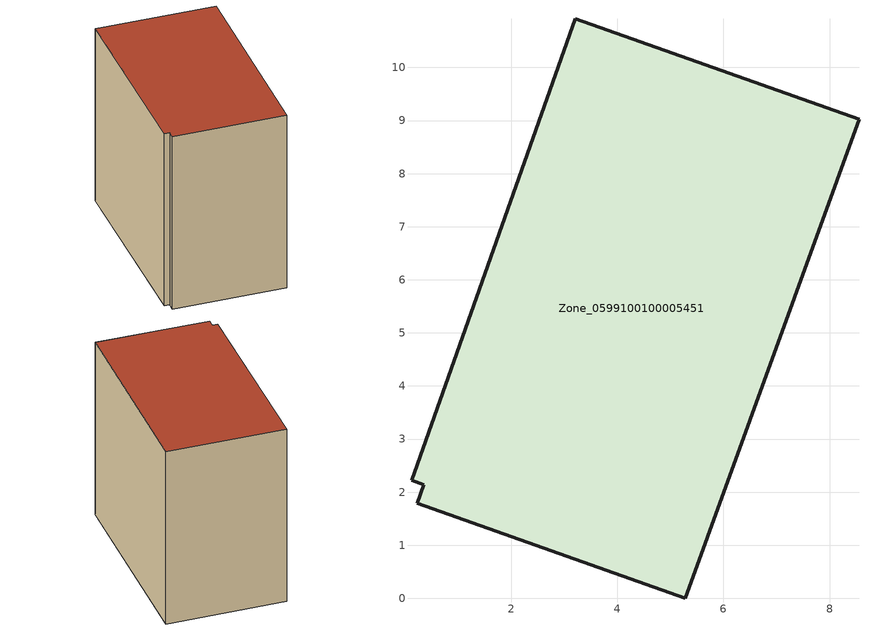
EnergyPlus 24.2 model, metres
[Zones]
Zone_0599100100005451
 floor ground (C_G): 0.35,2.14 0.12,2.22 3.21,10.92 8.55,9.02 5.28,0 0.23,1.79 z0.56
 wall outside (C_F): 5.28,0 8.55,9.02 3.21,10.92 0.12,2.22 0.35,2.14 0.23,1.79 5.28,0 z0.56:9.56
 roof outside (C_R): 0.35,2.14 0.23,1.79 5.28,0 8.55,9.02 3.21,10.92 0.12,2.22 z9.56
[BUILDING]
Pand.0599100100005451: North Axis=0; Terrain=City; Loads Convergence Tolerance Value=0.04; Temperature Convergence Tolerance Value=0.4; Solar Distribution=FullExterior; Maximum Number of Warmup Days=25; Minimum Number of Warmup Days=1
[Site:Location]
Rotterdam.The.Hague.AP_ZH_NLD Design_Conditions: Latitude=51.96; Longitude=4.45; Time Zone=1; Elevation=-4.5
[SITE:GROUNDTEMPERATURE:BUILDINGSURFACE]
18, 18, 18, 18, 18, 18, 18, 18, 18, 18, 18, 18
[MATERIAL] Thermal Absorptance=0.9; Solar Absorptance=0.7; Visible Absorptance=0.7
Name | Roughness | Thickness | Conductivity | Density | Specific Heat
G.TI.2006-2014 | MediumSmooth | 0.15 | 0.06 | 540 | 1210
F.TI.2006-2014 | Rough | 0.3 | 0.12 | 1920 | 840
R.TI.2006-2014 | MediumRough | 0.2 | 0.08 | 1500 | 1000
[CONSTRUCTION]
C_G: G.TI.2006-2014
C_F: F.TI.2006-2014
C_R: R.TI.2006-2014
[ZONE]
Zone_0599100100005451: Type=1; Multiplier=1; Ceiling Height=Autocalculate; Volume=Autocalculate; Floor Area=autocalculate; Part of Total Floor Area=Yes
[ZONEINFILTRATION:DESIGNFLOWRATE]
Infil_Zone_0599100100005451: Zone or ZoneList or Space or SpaceList=Zone_0599100100005451; Schedule=AlwaysOn; Design Flow Rate Calculation Method=Flow/Area; Flow Rate per Floor Area=0.0015; Constant Term Coefficient=1; Temperature Term Coefficient=0; Velocity Term Coefficient=0; Velocity Squared Term Coefficient=0
[HVACTEMPLATE:ZONE:IDEALLOADSAIRSYSTEM]
Zone_0599100100005451: Maximum Heating Supply Air Temperature=50; Minimum Cooling Supply Air Temperature=13; Maximum Heating Supply Air Humidity Ratio=0.0156; Minimum Cooling Supply Air Humidity Ratio=0.0077; Heating Limit=NoLimit; Cooling Limit=NoLimit; Dehumidification Control Type=ConstantSensibleHeatRatio; Cooling Sensible Heat Ratio=0.7; Dehumidification Setpoint=60; Humidification Control Type=None; Humidification Setpoint=30; Outdoor Air Method=None; Outdoor Air Flow Rate per Person=0.00944; Outdoor Air Flow Rate per Zone Floor Area=0; Outdoor Air Flow Rate per Zone=0; Demand Controlled Ventilation Type=None; Outdoor Air Economizer Type=NoEconomizer; Heat Recovery Type=None; Sensible Heat Recovery Effectiveness=0.7; Latent Heat Recovery Effectiveness=0.65
[ZONECONTROL:THERMOSTAT]
ThermostatControl_Zone_0599100100005451: Zone or ZoneList=Zone_0599100100005451; Control Type Schedule=DualSetpointControlType; Control 1=Thermostat_Zone_0599100100005451; Temperature Difference Between Cutout And Setpoint=0
[THERMOSTATSETPOINT:DUALSETPOINT]
Thermostat_Zone_0599100100005451: Heating Setpoint Temperature Schedule=HeatingSetpoint_Zone_0599100100005451; Cooling Setpoint Temperature Schedule=CoolingSetpoint_Zone_0599100100005451
[SCHEDULE:COMPACT]
HeatingSetpoint_Zone_0599100100005451: Through: 12/31, For: AllDays, Until: 24:00, 21
CoolingSetpoint_Zone_0599100100005451: Through: 12/31, For: AllDays, Until: 24:00, 24
DualSetpointControlType: Through: 12/31, For: AllDays, Until: 24:00, 4
AlwaysOn: Through: 12/31, For: AllDays, Until: 24:00, 1
